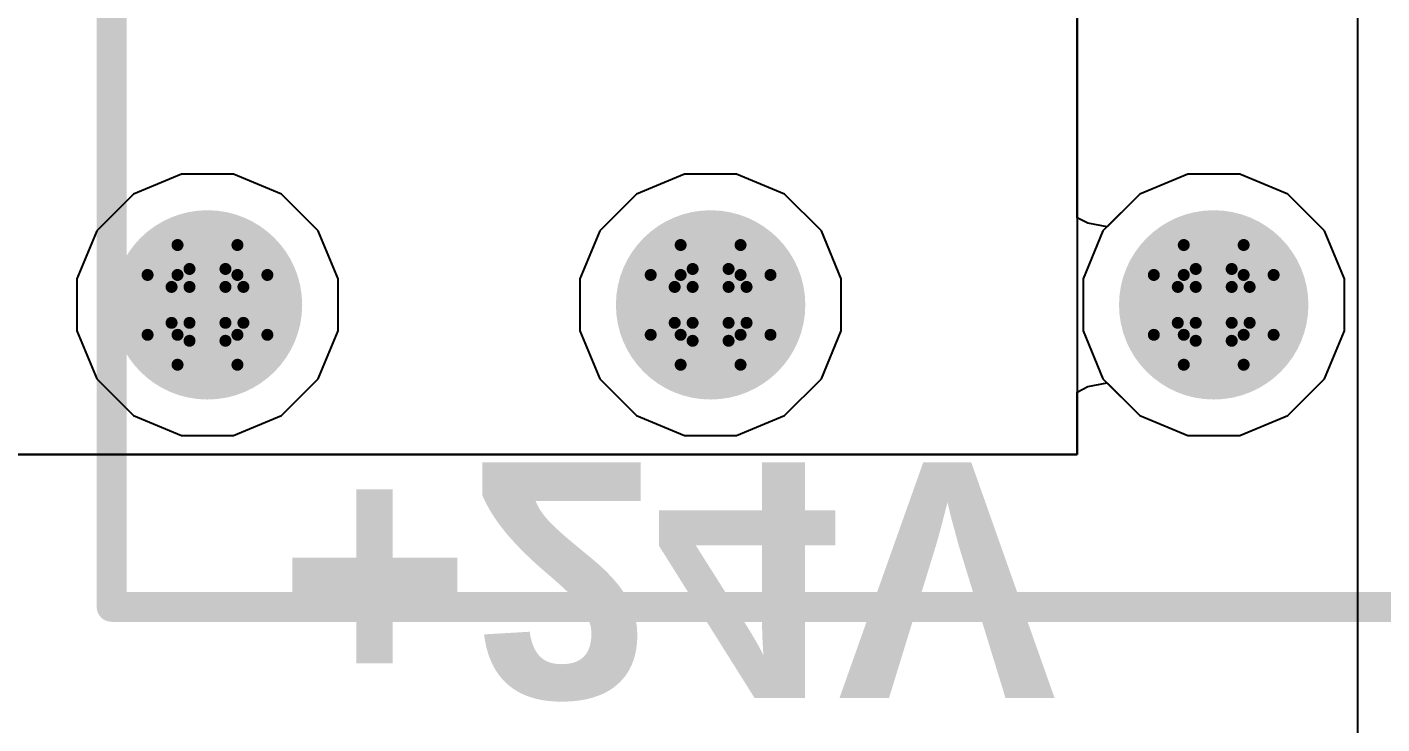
# Model space of a CAD drawing. Header units: inches. Extents: x -7 to 5163, y -3 to 5149.
# Drawn here: x 5.23 to 10.97, y 182.02 to 184.97 of the extents above; entities that cross this region are included whole.
import ezdxf

# ---------------------------------------------------------------- set-up
doc = ezdxf.new("R2010")
doc.units = ezdxf.units.IN
for name, color, linetype in [('Bottom Layer', 5, 'Continuous'), ('Bottom Overlay', 54, 'Continuous'), ('Bottom Solder', 6, 'Continuous'), ('Drill Drawing', 1, 'Continuous'), ('GND', 76, 'Continuous'), ('PWR', 16, 'Continuous'), ('Top Layer', 1, 'Continuous'), ('Top Overlay', 2, 'Continuous'), ('Top Solder', 216, 'Continuous'), ('Via Holes', 16, 'Continuous')]:
    doc.layers.add(name, color=color, linetype=linetype)
doc.styles.add('Arial_Bold', font='', dxfattribs={"height": 0.2})
doc.styles.get('Arial_Bold').set_extended_font_data('Arial', bold=True)

# ---------------------------------------------------------------- blocks, each defined once
blk = doc.blocks.new('1729128_68')
at = {"layer": 'Top Overlay'}
for points in [[(-5.08, -4.05, 0.127, 0.127, 0), (-5.08, 4.1, 0.127, 0.127, 0)], [(-5.08, -4.05, 0.127, 0.127, 0), (5.08, -4.05, 0.127, 0.127, 0)]]:
    blk.add_lwpolyline(points, format="xyseb", dxfattribs=at)
blk.add_lwpolyline([(-5.1117, -4.05, 0.0635, 0.0635, 1), (-5.0483, -4.05, 0.0635, 0.0635, 1)], format="xyseb", close=True, dxfattribs=at)
blk.add_lwpolyline([(-5.1117, -4.05, 0.0635, 0.0635, 1), (-5.0483, -4.05, 0.0635, 0.0635, 1)], format="xyseb", close=True, dxfattribs=at)

msp = doc.modelspace()

# ---------------------------------------------------------------- hatches: boundary and pattern name
at = {"layer": 'Bottom Layer'}
h = msp.add_hatch(color=5, dxfattribs=at)
edge = h.paths.add_edge_path()
edge.add_arc((5.9944, 183.7944), 0.3, 0, 360)
h = msp.add_hatch(color=5, dxfattribs=at)
edge = h.paths.add_edge_path()
edge.add_arc((8.128, 183.7944), 0.3, 0, 360)
h = msp.add_hatch(color=5, dxfattribs=at)
edge = h.paths.add_edge_path()
edge.add_arc((10.2616, 183.7944), 0.3, 0, 360)
at = {"layer": 'Bottom Solder'}
h = msp.add_hatch(color=6, dxfattribs=at)
edge = h.paths.add_edge_path()
edge.add_arc((5.9944, 183.7944), 0.4016, 0, 360)
h = msp.add_hatch(color=6, dxfattribs=at)
edge = h.paths.add_edge_path()
edge.add_arc((8.128, 183.7944), 0.4016, 0, 360)
h = msp.add_hatch(color=6, dxfattribs=at)
edge = h.paths.add_edge_path()
edge.add_arc((10.2616, 183.7944), 0.4016, 0, 360)
at = {"layer": 'GND'}
h = msp.add_hatch(color=76, dxfattribs=at)
edge = h.paths.add_edge_path()
edge.add_arc((5.9944, 183.7944), 0.3, 0, 360)
h = msp.add_hatch(color=76, dxfattribs=at)
edge = h.paths.add_edge_path()
edge.add_arc((8.128, 183.7944), 0.3, 0, 360)
h = msp.add_hatch(color=76, dxfattribs=at)
edge = h.paths.add_edge_path()
edge.add_arc((10.2616, 183.7944), 0.3, 0, 360)
at = {"layer": 'PWR'}
h = msp.add_hatch(color=16, dxfattribs=at)
edge = h.paths.add_edge_path()
edge.add_arc((5.9944, 183.7944), 0.3, 0, 360)
h = msp.add_hatch(color=16, dxfattribs=at)
edge = h.paths.add_edge_path()
edge.add_arc((8.128, 183.7944), 0.3, 0, 360)
h = msp.add_hatch(color=16, dxfattribs=at)
edge = h.paths.add_edge_path()
edge.add_arc((10.2616, 183.7944), 0.3, 0, 360)
at = {"layer": 'Top Layer'}
h = msp.add_hatch(color=1, dxfattribs=at)
edge = h.paths.add_edge_path()
edge.add_arc((5.9944, 183.7944), 0.3, 0, 360)
h = msp.add_hatch(color=1, dxfattribs=at)
edge = h.paths.add_edge_path()
edge.add_arc((8.128, 183.7944), 0.3, 0, 360)
h = msp.add_hatch(color=1, dxfattribs=at)
edge = h.paths.add_edge_path()
edge.add_arc((10.2616, 183.7944), 0.3, 0, 360)
at = {"layer": 'Top Solder'}
h = msp.add_hatch(color=216, dxfattribs=at)
edge = h.paths.add_edge_path()
edge.add_arc((5.9944, 183.7944), 0.4016, 0, 360)
h = msp.add_hatch(color=216, dxfattribs=at)
edge = h.paths.add_edge_path()
edge.add_arc((8.128, 183.7944), 0.4016, 0, 360)
h = msp.add_hatch(color=216, dxfattribs=at)
edge = h.paths.add_edge_path()
edge.add_arc((10.2616, 183.7944), 0.4016, 0, 360)
at = {"layer": 'Via Holes'}
h = msp.add_hatch(color=7, dxfattribs=at)
edge = h.paths.add_edge_path()
edge.add_arc((5.9944, 183.7944), 0.15, 0, 360)
h = msp.add_hatch(color=7, dxfattribs=at)
edge = h.paths.add_edge_path()
edge.add_arc((8.128, 183.7944), 0.15, 0, 360)
h = msp.add_hatch(color=7, dxfattribs=at)
edge = h.paths.add_edge_path()
edge.add_arc((10.2616, 183.7944), 0.15, 0, 360)

# ---------------------------------------------------------------- linework, layer by layer
at = {"layer": 'Bottom Layer'}
for p, q in [((5.8842, 184.3484), (5.6806, 184.2641)), ((6.1046, 184.3484), (5.8842, 184.3484)), ((6.3082, 184.2641), (6.1046, 184.3484)), ((8.0178, 184.3484), (7.8142, 184.2641)), ((8.2382, 184.3484), (8.0178, 184.3484)), ((8.4418, 184.2641), (8.2382, 184.3484)), ((10.1514, 184.3484), (9.9478, 184.2641)), ((10.3718, 184.3484), (10.1514, 184.3484)), ((10.5754, 184.2641), (10.3718, 184.3484)), ((5.6806, 184.2641), (5.5247, 184.1082)), ((6.4641, 184.1082), (6.3082, 184.2641)), ((7.8142, 184.2641), (7.6583, 184.1082)), ((8.5977, 184.1082), (8.4418, 184.2641)), ((9.9478, 184.2641), (9.7919, 184.1082)), ((10.7313, 184.1082), (10.5754, 184.2641)), ((5.5247, 184.1082), (5.4404, 183.9046)), ((6.5484, 183.9046), (6.4641, 184.1082)), ((7.6583, 184.1082), (7.574, 183.9046)), ((8.682, 183.9046), (8.5977, 184.1082)), ((9.7919, 184.1082), (9.7076, 183.9046)), ((10.8156, 183.9046), (10.7313, 184.1082)), ((5.4404, 183.9046), (5.4404, 183.6842)), ((6.5484, 183.6842), (6.5484, 183.9046)), ((7.574, 183.9046), (7.574, 183.6842)), ((8.682, 183.6842), (8.682, 183.9046)), ((9.7076, 183.9046), (9.7076, 183.6842)), ((10.8156, 183.6842), (10.8156, 183.9046)), ((5.4404, 183.6842), (5.5247, 183.4806)), ((6.4641, 183.4806), (6.5484, 183.6842)), ((7.574, 183.6842), (7.6583, 183.4806)), ((8.5977, 183.4806), (8.682, 183.6842)), ((9.7076, 183.6842), (9.7919, 183.4806)), ((10.7313, 183.4806), (10.8156, 183.6842)), ((5.5247, 183.4806), (5.6806, 183.3247)), ((6.3082, 183.3247), (6.4641, 183.4806)), ((7.6583, 183.4806), (7.8142, 183.3247)), ((8.4418, 183.3247), (8.5977, 183.4806)), ((9.7919, 183.4806), (9.9478, 183.3247)), ((10.5754, 183.3247), (10.7313, 183.4806)), ((5.6806, 183.3247), (5.8842, 183.2404)), ((6.1046, 183.2404), (6.3082, 183.3247)), ((7.8142, 183.3247), (8.0178, 183.2404)), ((8.2382, 183.2404), (8.4418, 183.3247)), ((9.9478, 183.3247), (10.1514, 183.2404)), ((10.3718, 183.2404), (10.5754, 183.3247)), ((5.8842, 183.2404), (6.1046, 183.2404)), ((8.0178, 183.2404), (8.2382, 183.2404)), ((10.1514, 183.2404), (10.3718, 183.2404))]:
    msp.add_line(p, q, dxfattribs=at)
at = {"layer": 'Drill Drawing'}
for points in [[(5.8674, 183.9214, 0.0508, 0.0508, 0), (5.8674, 184.0484, 0.0508, 0.0508, 0)], [(5.8674, 184.0484, 0.0508, 0.0508, 0), (6.1214, 184.0484, 0.0508, 0.0508, 0)], [(6.1214, 183.9214, 0.0508, 0.0508, 0), (6.1214, 184.0484, 0.0508, 0.0508, 0)], [(8.001, 183.9214, 0.0508, 0.0508, 0), (8.001, 184.0484, 0.0508, 0.0508, 0)], [(8.001, 184.0484, 0.0508, 0.0508, 0), (8.255, 184.0484, 0.0508, 0.0508, 0)], [(8.255, 183.9214, 0.0508, 0.0508, 0), (8.255, 184.0484, 0.0508, 0.0508, 0)], [(10.1346, 183.9214, 0.0508, 0.0508, 0), (10.1346, 184.0484, 0.0508, 0.0508, 0)], [(10.1346, 184.0484, 0.0508, 0.0508, 0), (10.3886, 184.0484, 0.0508, 0.0508, 0)], [(10.3886, 183.9214, 0.0508, 0.0508, 0), (10.3886, 184.0484, 0.0508, 0.0508, 0)], [(5.9182, 183.8706, 0.0508, 0.0508, 0), (5.9182, 183.9468, 0.0508, 0.0508, 0)], [(5.9182, 183.9468, 0.0508, 0.0508, 0), (6.0706, 183.9468, 0.0508, 0.0508, 0)], [(6.0706, 183.8706, 0.0508, 0.0508, 0), (6.0706, 183.9468, 0.0508, 0.0508, 0)], [(8.0518, 183.8706, 0.0508, 0.0508, 0), (8.0518, 183.9468, 0.0508, 0.0508, 0)], [(8.0518, 183.9468, 0.0508, 0.0508, 0), (8.2042, 183.9468, 0.0508, 0.0508, 0)], [(8.2042, 183.8706, 0.0508, 0.0508, 0), (8.2042, 183.9468, 0.0508, 0.0508, 0)], [(10.1854, 183.8706, 0.0508, 0.0508, 0), (10.1854, 183.9468, 0.0508, 0.0508, 0)], [(10.1854, 183.9468, 0.0508, 0.0508, 0), (10.3378, 183.9468, 0.0508, 0.0508, 0)], [(10.3378, 183.8706, 0.0508, 0.0508, 0), (10.3378, 183.9468, 0.0508, 0.0508, 0)], [(5.7404, 183.6674, 0.0508, 0.0508, 0), (5.7404, 183.9214, 0.0508, 0.0508, 0)], [(5.7404, 183.9214, 0.0508, 0.0508, 0), (5.8674, 183.9214, 0.0508, 0.0508, 0)], [(6.1214, 183.9214, 0.0508, 0.0508, 0), (6.2484, 183.9214, 0.0508, 0.0508, 0)], [(6.2484, 183.6674, 0.0508, 0.0508, 0), (6.2484, 183.9214, 0.0508, 0.0508, 0)], [(7.874, 183.6674, 0.0508, 0.0508, 0), (7.874, 183.9214, 0.0508, 0.0508, 0)], [(7.874, 183.9214, 0.0508, 0.0508, 0), (8.001, 183.9214, 0.0508, 0.0508, 0)], [(8.255, 183.9214, 0.0508, 0.0508, 0), (8.382, 183.9214, 0.0508, 0.0508, 0)], [(8.382, 183.6674, 0.0508, 0.0508, 0), (8.382, 183.9214, 0.0508, 0.0508, 0)], [(10.0076, 183.6674, 0.0508, 0.0508, 0), (10.0076, 183.9214, 0.0508, 0.0508, 0)], [(10.0076, 183.9214, 0.0508, 0.0508, 0), (10.1346, 183.9214, 0.0508, 0.0508, 0)], [(10.3886, 183.9214, 0.0508, 0.0508, 0), (10.5156, 183.9214, 0.0508, 0.0508, 0)], [(10.5156, 183.6674, 0.0508, 0.0508, 0), (10.5156, 183.9214, 0.0508, 0.0508, 0)], [(5.842, 183.7182, 0.0508, 0.0508, 0), (5.842, 183.8706, 0.0508, 0.0508, 0)], [(5.842, 183.8706, 0.0508, 0.0508, 0), (5.9182, 183.8706, 0.0508, 0.0508, 0)], [(6.0706, 183.8706, 0.0508, 0.0508, 0), (6.1468, 183.8706, 0.0508, 0.0508, 0)], [(6.1468, 183.7182, 0.0508, 0.0508, 0), (6.1468, 183.8706, 0.0508, 0.0508, 0)], [(7.9756, 183.7182, 0.0508, 0.0508, 0), (7.9756, 183.8706, 0.0508, 0.0508, 0)], [(7.9756, 183.8706, 0.0508, 0.0508, 0), (8.0518, 183.8706, 0.0508, 0.0508, 0)], [(8.2042, 183.8706, 0.0508, 0.0508, 0), (8.2804, 183.8706, 0.0508, 0.0508, 0)], [(8.2804, 183.7182, 0.0508, 0.0508, 0), (8.2804, 183.8706, 0.0508, 0.0508, 0)], [(10.1092, 183.7182, 0.0508, 0.0508, 0), (10.1092, 183.8706, 0.0508, 0.0508, 0)], [(10.1092, 183.8706, 0.0508, 0.0508, 0), (10.1854, 183.8706, 0.0508, 0.0508, 0)], [(10.3378, 183.8706, 0.0508, 0.0508, 0), (10.414, 183.8706, 0.0508, 0.0508, 0)], [(10.414, 183.7182, 0.0508, 0.0508, 0), (10.414, 183.8706, 0.0508, 0.0508, 0)], [(5.842, 183.7182, 0.0508, 0.0508, 0), (5.9182, 183.7182, 0.0508, 0.0508, 0)], [(5.9182, 183.642, 0.0508, 0.0508, 0), (5.9182, 183.7182, 0.0508, 0.0508, 0)], [(6.0706, 183.7182, 0.0508, 0.0508, 0), (6.1468, 183.7182, 0.0508, 0.0508, 0)], [(6.0706, 183.642, 0.0508, 0.0508, 0), (6.0706, 183.7182, 0.0508, 0.0508, 0)], [(7.9756, 183.7182, 0.0508, 0.0508, 0), (8.0518, 183.7182, 0.0508, 0.0508, 0)], [(8.0518, 183.642, 0.0508, 0.0508, 0), (8.0518, 183.7182, 0.0508, 0.0508, 0)], [(8.2042, 183.7182, 0.0508, 0.0508, 0), (8.2804, 183.7182, 0.0508, 0.0508, 0)], [(8.2042, 183.642, 0.0508, 0.0508, 0), (8.2042, 183.7182, 0.0508, 0.0508, 0)], [(10.1092, 183.7182, 0.0508, 0.0508, 0), (10.1854, 183.7182, 0.0508, 0.0508, 0)], [(10.1854, 183.642, 0.0508, 0.0508, 0), (10.1854, 183.7182, 0.0508, 0.0508, 0)], [(10.3378, 183.7182, 0.0508, 0.0508, 0), (10.414, 183.7182, 0.0508, 0.0508, 0)], [(10.3378, 183.642, 0.0508, 0.0508, 0), (10.3378, 183.7182, 0.0508, 0.0508, 0)], [(5.7404, 183.6674, 0.0508, 0.0508, 0), (5.8674, 183.6674, 0.0508, 0.0508, 0)], [(5.8674, 183.5404, 0.0508, 0.0508, 0), (5.8674, 183.6674, 0.0508, 0.0508, 0)], [(6.1214, 183.6674, 0.0508, 0.0508, 0), (6.2484, 183.6674, 0.0508, 0.0508, 0)], [(6.1214, 183.5404, 0.0508, 0.0508, 0), (6.1214, 183.6674, 0.0508, 0.0508, 0)], [(7.874, 183.6674, 0.0508, 0.0508, 0), (8.001, 183.6674, 0.0508, 0.0508, 0)], [(8.001, 183.5404, 0.0508, 0.0508, 0), (8.001, 183.6674, 0.0508, 0.0508, 0)], [(8.255, 183.6674, 0.0508, 0.0508, 0), (8.382, 183.6674, 0.0508, 0.0508, 0)], [(8.255, 183.5404, 0.0508, 0.0508, 0), (8.255, 183.6674, 0.0508, 0.0508, 0)], [(10.0076, 183.6674, 0.0508, 0.0508, 0), (10.1346, 183.6674, 0.0508, 0.0508, 0)], [(10.1346, 183.5404, 0.0508, 0.0508, 0), (10.1346, 183.6674, 0.0508, 0.0508, 0)], [(10.3886, 183.6674, 0.0508, 0.0508, 0), (10.5156, 183.6674, 0.0508, 0.0508, 0)], [(10.3886, 183.5404, 0.0508, 0.0508, 0), (10.3886, 183.6674, 0.0508, 0.0508, 0)], [(5.9182, 183.642, 0.0508, 0.0508, 0), (6.0706, 183.642, 0.0508, 0.0508, 0)], [(8.0518, 183.642, 0.0508, 0.0508, 0), (8.2042, 183.642, 0.0508, 0.0508, 0)], [(10.1854, 183.642, 0.0508, 0.0508, 0), (10.3378, 183.642, 0.0508, 0.0508, 0)], [(5.8674, 183.5404, 0.0508, 0.0508, 0), (6.1214, 183.5404, 0.0508, 0.0508, 0)], [(8.001, 183.5404, 0.0508, 0.0508, 0), (8.255, 183.5404, 0.0508, 0.0508, 0)], [(10.1346, 183.5404, 0.0508, 0.0508, 0), (10.3886, 183.5404, 0.0508, 0.0508, 0)]]:
    msp.add_lwpolyline(points, format="xyseb", dxfattribs=at)
for points in [[(5.8547, 184.0484, 0.0254, 0.0254, 1), (5.8801, 184.0484, 0.0254, 0.0254, 1)], [(5.8547, 184.0484, 0.0254, 0.0254, 1), (5.8801, 184.0484, 0.0254, 0.0254, 1)], [(6.1087, 184.0484, 0.0254, 0.0254, 1), (6.1341, 184.0484, 0.0254, 0.0254, 1)], [(6.1087, 184.0484, 0.0254, 0.0254, 1), (6.1341, 184.0484, 0.0254, 0.0254, 1)], [(7.9883, 184.0484, 0.0254, 0.0254, 1), (8.0137, 184.0484, 0.0254, 0.0254, 1)], [(7.9883, 184.0484, 0.0254, 0.0254, 1), (8.0137, 184.0484, 0.0254, 0.0254, 1)], [(8.2423, 184.0484, 0.0254, 0.0254, 1), (8.2677, 184.0484, 0.0254, 0.0254, 1)], [(8.2423, 184.0484, 0.0254, 0.0254, 1), (8.2677, 184.0484, 0.0254, 0.0254, 1)], [(10.1219, 184.0484, 0.0254, 0.0254, 1), (10.1473, 184.0484, 0.0254, 0.0254, 1)], [(10.1219, 184.0484, 0.0254, 0.0254, 1), (10.1473, 184.0484, 0.0254, 0.0254, 1)], [(10.3759, 184.0484, 0.0254, 0.0254, 1), (10.4013, 184.0484, 0.0254, 0.0254, 1)], [(10.3759, 184.0484, 0.0254, 0.0254, 1), (10.4013, 184.0484, 0.0254, 0.0254, 1)], [(5.9055, 183.9468, 0.0254, 0.0254, 1), (5.9309, 183.9468, 0.0254, 0.0254, 1)], [(5.9055, 183.9468, 0.0254, 0.0254, 1), (5.9309, 183.9468, 0.0254, 0.0254, 1)], [(6.0579, 183.9468, 0.0254, 0.0254, 1), (6.0833, 183.9468, 0.0254, 0.0254, 1)], [(6.0579, 183.9468, 0.0254, 0.0254, 1), (6.0833, 183.9468, 0.0254, 0.0254, 1)], [(8.0391, 183.9468, 0.0254, 0.0254, 1), (8.0645, 183.9468, 0.0254, 0.0254, 1)], [(8.0391, 183.9468, 0.0254, 0.0254, 1), (8.0645, 183.9468, 0.0254, 0.0254, 1)], [(8.1915, 183.9468, 0.0254, 0.0254, 1), (8.2169, 183.9468, 0.0254, 0.0254, 1)], [(8.1915, 183.9468, 0.0254, 0.0254, 1), (8.2169, 183.9468, 0.0254, 0.0254, 1)], [(10.1727, 183.9468, 0.0254, 0.0254, 1), (10.1981, 183.9468, 0.0254, 0.0254, 1)], [(10.1727, 183.9468, 0.0254, 0.0254, 1), (10.1981, 183.9468, 0.0254, 0.0254, 1)], [(10.3251, 183.9468, 0.0254, 0.0254, 1), (10.3505, 183.9468, 0.0254, 0.0254, 1)], [(10.3251, 183.9468, 0.0254, 0.0254, 1), (10.3505, 183.9468, 0.0254, 0.0254, 1)], [(5.7277, 183.9214, 0.0254, 0.0254, 1), (5.7531, 183.9214, 0.0254, 0.0254, 1)], [(5.7277, 183.9214, 0.0254, 0.0254, 1), (5.7531, 183.9214, 0.0254, 0.0254, 1)], [(5.8547, 183.9214, 0.0254, 0.0254, 1), (5.8801, 183.9214, 0.0254, 0.0254, 1)], [(5.8547, 183.9214, 0.0254, 0.0254, 1), (5.8801, 183.9214, 0.0254, 0.0254, 1)], [(6.1087, 183.9214, 0.0254, 0.0254, 1), (6.1341, 183.9214, 0.0254, 0.0254, 1)], [(6.1087, 183.9214, 0.0254, 0.0254, 1), (6.1341, 183.9214, 0.0254, 0.0254, 1)], [(6.2357, 183.9214, 0.0254, 0.0254, 1), (6.2611, 183.9214, 0.0254, 0.0254, 1)], [(6.2357, 183.9214, 0.0254, 0.0254, 1), (6.2611, 183.9214, 0.0254, 0.0254, 1)], [(7.8613, 183.9214, 0.0254, 0.0254, 1), (7.8867, 183.9214, 0.0254, 0.0254, 1)], [(7.8613, 183.9214, 0.0254, 0.0254, 1), (7.8867, 183.9214, 0.0254, 0.0254, 1)], [(7.9883, 183.9214, 0.0254, 0.0254, 1), (8.0137, 183.9214, 0.0254, 0.0254, 1)], [(7.9883, 183.9214, 0.0254, 0.0254, 1), (8.0137, 183.9214, 0.0254, 0.0254, 1)], [(8.2423, 183.9214, 0.0254, 0.0254, 1), (8.2677, 183.9214, 0.0254, 0.0254, 1)], [(8.2423, 183.9214, 0.0254, 0.0254, 1), (8.2677, 183.9214, 0.0254, 0.0254, 1)], [(8.3693, 183.9214, 0.0254, 0.0254, 1), (8.3947, 183.9214, 0.0254, 0.0254, 1)], [(8.3693, 183.9214, 0.0254, 0.0254, 1), (8.3947, 183.9214, 0.0254, 0.0254, 1)], [(9.9949, 183.9214, 0.0254, 0.0254, 1), (10.0203, 183.9214, 0.0254, 0.0254, 1)], [(9.9949, 183.9214, 0.0254, 0.0254, 1), (10.0203, 183.9214, 0.0254, 0.0254, 1)], [(10.1219, 183.9214, 0.0254, 0.0254, 1), (10.1473, 183.9214, 0.0254, 0.0254, 1)], [(10.1219, 183.9214, 0.0254, 0.0254, 1), (10.1473, 183.9214, 0.0254, 0.0254, 1)], [(10.3759, 183.9214, 0.0254, 0.0254, 1), (10.4013, 183.9214, 0.0254, 0.0254, 1)], [(10.3759, 183.9214, 0.0254, 0.0254, 1), (10.4013, 183.9214, 0.0254, 0.0254, 1)], [(10.5029, 183.9214, 0.0254, 0.0254, 1), (10.5283, 183.9214, 0.0254, 0.0254, 1)], [(10.5029, 183.9214, 0.0254, 0.0254, 1), (10.5283, 183.9214, 0.0254, 0.0254, 1)], [(5.8293, 183.8706, 0.0254, 0.0254, 1), (5.8547, 183.8706, 0.0254, 0.0254, 1)], [(5.8293, 183.8706, 0.0254, 0.0254, 1), (5.8547, 183.8706, 0.0254, 0.0254, 1)], [(5.9055, 183.8706, 0.0254, 0.0254, 1), (5.9309, 183.8706, 0.0254, 0.0254, 1)], [(5.9055, 183.8706, 0.0254, 0.0254, 1), (5.9309, 183.8706, 0.0254, 0.0254, 1)], [(6.0579, 183.8706, 0.0254, 0.0254, 1), (6.0833, 183.8706, 0.0254, 0.0254, 1)], [(6.0579, 183.8706, 0.0254, 0.0254, 1), (6.0833, 183.8706, 0.0254, 0.0254, 1)], [(6.1341, 183.8706, 0.0254, 0.0254, 1), (6.1595, 183.8706, 0.0254, 0.0254, 1)], [(6.1341, 183.8706, 0.0254, 0.0254, 1), (6.1595, 183.8706, 0.0254, 0.0254, 1)], [(7.9629, 183.8706, 0.0254, 0.0254, 1), (7.9883, 183.8706, 0.0254, 0.0254, 1)], [(7.9629, 183.8706, 0.0254, 0.0254, 1), (7.9883, 183.8706, 0.0254, 0.0254, 1)], [(8.0391, 183.8706, 0.0254, 0.0254, 1), (8.0645, 183.8706, 0.0254, 0.0254, 1)], [(8.0391, 183.8706, 0.0254, 0.0254, 1), (8.0645, 183.8706, 0.0254, 0.0254, 1)], [(8.1915, 183.8706, 0.0254, 0.0254, 1), (8.2169, 183.8706, 0.0254, 0.0254, 1)], [(8.1915, 183.8706, 0.0254, 0.0254, 1), (8.2169, 183.8706, 0.0254, 0.0254, 1)], [(8.2677, 183.8706, 0.0254, 0.0254, 1), (8.2931, 183.8706, 0.0254, 0.0254, 1)], [(8.2677, 183.8706, 0.0254, 0.0254, 1), (8.2931, 183.8706, 0.0254, 0.0254, 1)], [(10.0965, 183.8706, 0.0254, 0.0254, 1), (10.1219, 183.8706, 0.0254, 0.0254, 1)], [(10.0965, 183.8706, 0.0254, 0.0254, 1), (10.1219, 183.8706, 0.0254, 0.0254, 1)], [(10.1727, 183.8706, 0.0254, 0.0254, 1), (10.1981, 183.8706, 0.0254, 0.0254, 1)], [(10.1727, 183.8706, 0.0254, 0.0254, 1), (10.1981, 183.8706, 0.0254, 0.0254, 1)], [(10.3251, 183.8706, 0.0254, 0.0254, 1), (10.3505, 183.8706, 0.0254, 0.0254, 1)], [(10.3251, 183.8706, 0.0254, 0.0254, 1), (10.3505, 183.8706, 0.0254, 0.0254, 1)], [(10.4013, 183.8706, 0.0254, 0.0254, 1), (10.4267, 183.8706, 0.0254, 0.0254, 1)], [(10.4013, 183.8706, 0.0254, 0.0254, 1), (10.4267, 183.8706, 0.0254, 0.0254, 1)], [(5.8293, 183.7182, 0.0254, 0.0254, 1), (5.8547, 183.7182, 0.0254, 0.0254, 1)], [(5.8293, 183.7182, 0.0254, 0.0254, 1), (5.8547, 183.7182, 0.0254, 0.0254, 1)], [(5.9055, 183.7182, 0.0254, 0.0254, 1), (5.9309, 183.7182, 0.0254, 0.0254, 1)], [(5.9055, 183.7182, 0.0254, 0.0254, 1), (5.9309, 183.7182, 0.0254, 0.0254, 1)], [(6.0579, 183.7182, 0.0254, 0.0254, 1), (6.0833, 183.7182, 0.0254, 0.0254, 1)], [(6.0579, 183.7182, 0.0254, 0.0254, 1), (6.0833, 183.7182, 0.0254, 0.0254, 1)], [(6.1341, 183.7182, 0.0254, 0.0254, 1), (6.1595, 183.7182, 0.0254, 0.0254, 1)], [(6.1341, 183.7182, 0.0254, 0.0254, 1), (6.1595, 183.7182, 0.0254, 0.0254, 1)], [(7.9629, 183.7182, 0.0254, 0.0254, 1), (7.9883, 183.7182, 0.0254, 0.0254, 1)], [(7.9629, 183.7182, 0.0254, 0.0254, 1), (7.9883, 183.7182, 0.0254, 0.0254, 1)], [(8.0391, 183.7182, 0.0254, 0.0254, 1), (8.0645, 183.7182, 0.0254, 0.0254, 1)], [(8.0391, 183.7182, 0.0254, 0.0254, 1), (8.0645, 183.7182, 0.0254, 0.0254, 1)], [(8.1915, 183.7182, 0.0254, 0.0254, 1), (8.2169, 183.7182, 0.0254, 0.0254, 1)], [(8.1915, 183.7182, 0.0254, 0.0254, 1), (8.2169, 183.7182, 0.0254, 0.0254, 1)], [(8.2677, 183.7182, 0.0254, 0.0254, 1), (8.2931, 183.7182, 0.0254, 0.0254, 1)], [(8.2677, 183.7182, 0.0254, 0.0254, 1), (8.2931, 183.7182, 0.0254, 0.0254, 1)], [(10.0965, 183.7182, 0.0254, 0.0254, 1), (10.1219, 183.7182, 0.0254, 0.0254, 1)], [(10.0965, 183.7182, 0.0254, 0.0254, 1), (10.1219, 183.7182, 0.0254, 0.0254, 1)], [(10.1727, 183.7182, 0.0254, 0.0254, 1), (10.1981, 183.7182, 0.0254, 0.0254, 1)], [(10.1727, 183.7182, 0.0254, 0.0254, 1), (10.1981, 183.7182, 0.0254, 0.0254, 1)], [(10.3251, 183.7182, 0.0254, 0.0254, 1), (10.3505, 183.7182, 0.0254, 0.0254, 1)], [(10.3251, 183.7182, 0.0254, 0.0254, 1), (10.3505, 183.7182, 0.0254, 0.0254, 1)], [(10.4013, 183.7182, 0.0254, 0.0254, 1), (10.4267, 183.7182, 0.0254, 0.0254, 1)], [(10.4013, 183.7182, 0.0254, 0.0254, 1), (10.4267, 183.7182, 0.0254, 0.0254, 1)], [(5.7277, 183.6674, 0.0254, 0.0254, 1), (5.7531, 183.6674, 0.0254, 0.0254, 1)], [(5.7277, 183.6674, 0.0254, 0.0254, 1), (5.7531, 183.6674, 0.0254, 0.0254, 1)], [(5.8547, 183.6674, 0.0254, 0.0254, 1), (5.8801, 183.6674, 0.0254, 0.0254, 1)], [(5.8547, 183.6674, 0.0254, 0.0254, 1), (5.8801, 183.6674, 0.0254, 0.0254, 1)], [(6.1087, 183.6674, 0.0254, 0.0254, 1), (6.1341, 183.6674, 0.0254, 0.0254, 1)], [(6.1087, 183.6674, 0.0254, 0.0254, 1), (6.1341, 183.6674, 0.0254, 0.0254, 1)], [(6.2357, 183.6674, 0.0254, 0.0254, 1), (6.2611, 183.6674, 0.0254, 0.0254, 1)], [(6.2357, 183.6674, 0.0254, 0.0254, 1), (6.2611, 183.6674, 0.0254, 0.0254, 1)], [(7.8613, 183.6674, 0.0254, 0.0254, 1), (7.8867, 183.6674, 0.0254, 0.0254, 1)], [(7.8613, 183.6674, 0.0254, 0.0254, 1), (7.8867, 183.6674, 0.0254, 0.0254, 1)], [(7.9883, 183.6674, 0.0254, 0.0254, 1), (8.0137, 183.6674, 0.0254, 0.0254, 1)], [(7.9883, 183.6674, 0.0254, 0.0254, 1), (8.0137, 183.6674, 0.0254, 0.0254, 1)], [(8.2423, 183.6674, 0.0254, 0.0254, 1), (8.2677, 183.6674, 0.0254, 0.0254, 1)], [(8.2423, 183.6674, 0.0254, 0.0254, 1), (8.2677, 183.6674, 0.0254, 0.0254, 1)], [(8.3693, 183.6674, 0.0254, 0.0254, 1), (8.3947, 183.6674, 0.0254, 0.0254, 1)], [(8.3693, 183.6674, 0.0254, 0.0254, 1), (8.3947, 183.6674, 0.0254, 0.0254, 1)], [(9.9949, 183.6674, 0.0254, 0.0254, 1), (10.0203, 183.6674, 0.0254, 0.0254, 1)], [(9.9949, 183.6674, 0.0254, 0.0254, 1), (10.0203, 183.6674, 0.0254, 0.0254, 1)], [(10.1219, 183.6674, 0.0254, 0.0254, 1), (10.1473, 183.6674, 0.0254, 0.0254, 1)], [(10.1219, 183.6674, 0.0254, 0.0254, 1), (10.1473, 183.6674, 0.0254, 0.0254, 1)], [(10.3759, 183.6674, 0.0254, 0.0254, 1), (10.4013, 183.6674, 0.0254, 0.0254, 1)], [(10.3759, 183.6674, 0.0254, 0.0254, 1), (10.4013, 183.6674, 0.0254, 0.0254, 1)], [(10.5029, 183.6674, 0.0254, 0.0254, 1), (10.5283, 183.6674, 0.0254, 0.0254, 1)], [(10.5029, 183.6674, 0.0254, 0.0254, 1), (10.5283, 183.6674, 0.0254, 0.0254, 1)], [(5.9055, 183.642, 0.0254, 0.0254, 1), (5.9309, 183.642, 0.0254, 0.0254, 1)], [(5.9055, 183.642, 0.0254, 0.0254, 1), (5.9309, 183.642, 0.0254, 0.0254, 1)], [(6.0579, 183.642, 0.0254, 0.0254, 1), (6.0833, 183.642, 0.0254, 0.0254, 1)], [(6.0579, 183.642, 0.0254, 0.0254, 1), (6.0833, 183.642, 0.0254, 0.0254, 1)], [(8.0391, 183.642, 0.0254, 0.0254, 1), (8.0645, 183.642, 0.0254, 0.0254, 1)], [(8.0391, 183.642, 0.0254, 0.0254, 1), (8.0645, 183.642, 0.0254, 0.0254, 1)], [(8.1915, 183.642, 0.0254, 0.0254, 1), (8.2169, 183.642, 0.0254, 0.0254, 1)], [(8.1915, 183.642, 0.0254, 0.0254, 1), (8.2169, 183.642, 0.0254, 0.0254, 1)], [(10.1727, 183.642, 0.0254, 0.0254, 1), (10.1981, 183.642, 0.0254, 0.0254, 1)], [(10.1727, 183.642, 0.0254, 0.0254, 1), (10.1981, 183.642, 0.0254, 0.0254, 1)], [(10.3251, 183.642, 0.0254, 0.0254, 1), (10.3505, 183.642, 0.0254, 0.0254, 1)], [(10.3251, 183.642, 0.0254, 0.0254, 1), (10.3505, 183.642, 0.0254, 0.0254, 1)], [(5.8547, 183.5404, 0.0254, 0.0254, 1), (5.8801, 183.5404, 0.0254, 0.0254, 1)], [(5.8547, 183.5404, 0.0254, 0.0254, 1), (5.8801, 183.5404, 0.0254, 0.0254, 1)], [(6.1087, 183.5404, 0.0254, 0.0254, 1), (6.1341, 183.5404, 0.0254, 0.0254, 1)], [(6.1087, 183.5404, 0.0254, 0.0254, 1), (6.1341, 183.5404, 0.0254, 0.0254, 1)], [(7.9883, 183.5404, 0.0254, 0.0254, 1), (8.0137, 183.5404, 0.0254, 0.0254, 1)], [(7.9883, 183.5404, 0.0254, 0.0254, 1), (8.0137, 183.5404, 0.0254, 0.0254, 1)], [(8.2423, 183.5404, 0.0254, 0.0254, 1), (8.2677, 183.5404, 0.0254, 0.0254, 1)], [(8.2423, 183.5404, 0.0254, 0.0254, 1), (8.2677, 183.5404, 0.0254, 0.0254, 1)], [(10.1219, 183.5404, 0.0254, 0.0254, 1), (10.1473, 183.5404, 0.0254, 0.0254, 1)], [(10.1219, 183.5404, 0.0254, 0.0254, 1), (10.1473, 183.5404, 0.0254, 0.0254, 1)], [(10.3759, 183.5404, 0.0254, 0.0254, 1), (10.4013, 183.5404, 0.0254, 0.0254, 1)], [(10.3759, 183.5404, 0.0254, 0.0254, 1), (10.4013, 183.5404, 0.0254, 0.0254, 1)]]:
    msp.add_lwpolyline(points, format="xyseb", close=True, dxfattribs=at)
at = {"layer": 'GND'}
for p, q in [((9.682, 190.2589), (9.682, 183.1594)), ((9.682, 184.1642), (9.682, 185.009)), ((10.1514, 184.3484), (9.9478, 184.2641)), ((10.3718, 184.3484), (10.1514, 184.3484)), ((10.5754, 184.2641), (10.3718, 184.3484)), ((9.9478, 184.2641), (9.809, 184.1253)), ((10.7313, 184.1082), (10.5754, 184.2641)), ((9.7284, 184.1406), (9.682, 184.1642)), ((9.809, 184.1253), (9.7284, 184.1406)), ((10.8156, 183.9046), (10.7313, 184.1082)), ((10.8156, 183.6842), (10.8156, 183.9046)), ((10.7313, 183.4806), (10.8156, 183.6842)), ((9.7284, 183.4482), (9.809, 183.4635)), ((9.809, 183.4635), (9.9478, 183.3247)), ((10.5754, 183.3247), (10.7313, 183.4806)), ((9.682, 183.4246), (9.7284, 183.4482)), ((9.682, 183.1594), (9.682, 183.4246)), ((9.9478, 183.3247), (10.1514, 183.2404)), ((10.3718, 183.2404), (10.5754, 183.3247)), ((10.1514, 183.2404), (10.3718, 183.2404)), ((9.682, 183.1594), (3.1767, 183.1594)), ((3.1767, 183.1594), (9.682, 183.1594))]:
    msp.add_line(p, q, dxfattribs=at)
at = {"layer": 'Top Layer'}
msp.add_line((10.8712, 190.2634), (10.8712, 176.7332), dxfattribs=at)

# ---------------------------------------------------------------- block references
msp.add_blockref('1729128_68', (10.668, 186.563))

# ---------------------------------------------------------------- texts
at = {"layer": 'Bottom Overlay', "style": 'Arial_Bold', "text_generation_flag": 2}
msp.add_text('+24V', height=1, rotation=180, dxfattribs=at).set_placement((6.2953, 183.1258))

doc.saveas('drawing.dxf')
